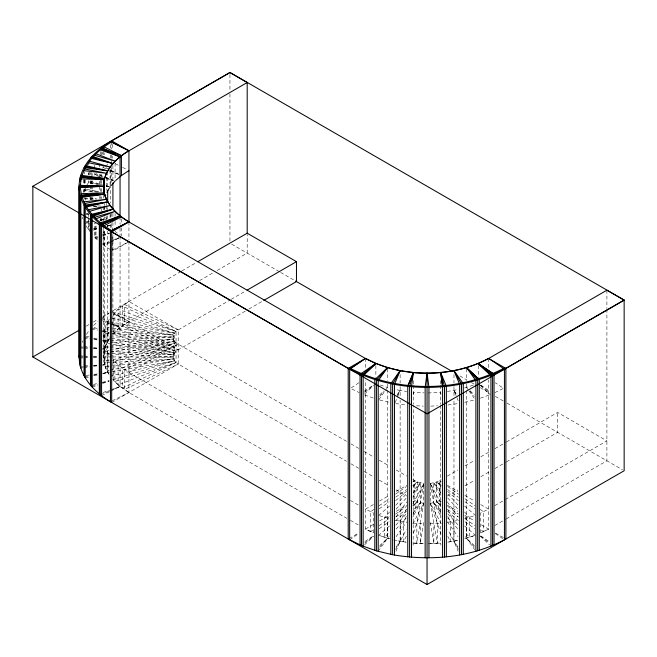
<?xml version="1.0" encoding="UTF-8"?>
<svg xmlns="http://www.w3.org/2000/svg" width="657" height="657" viewBox="0 0 657 657"><rect width="100%" height="100%" fill="white"/><g stroke="black" fill="none" stroke-linecap="round" stroke-linejoin="round"><path stroke-width="0.49" stroke-dasharray="3.29 2.46" d="M109.432 338.979C101.671 349.31 101.671 364.586 109.432 374.917M413.146 394.422L413.425 392.393L424.126 392.878M413.154 545.17L413.425 405.279M109.259 354.772C101.86 344.309 101.86 329.757 109.259 319.302M245.283 311.114L178.211 349.836L174.434 353.105L110.056 337.706C102.205 348.506 101.359 363.682 109.259 374.687M346.518 441.323L178.211 344.145C171.756 341.583 171.756 332.491 178.211 329.921L230.278 299.863M111.69 402.47L178.211 364.06C174.286 362.163 171.403 356.989 174.434 353.105L113.275 334.224L113.275 314.309L118.104 309.094L128.936 301.473L178.211 329.921L178.211 364.06L346.518 461.239M412.957 479.676L417.367 481.951L423.65 483.453L416.85 523.301L416.85 543.216L423.822 502.572M423.822 522.487L420.25 543.405L420.25 523.489M83.25 192.411L84.663 188.896L98.493 191.606M413.039 514.25L423.65 483.453L423.65 503.369L413.039 534.166M82.273 342.396L82.979 340.687M395.161 402.503L400.129 390.554L406.782 391.473M395.974 551.346L400.129 541.335L400.129 400.376M406.338 509.61L400.253 521.198L400.253 541.113L406.338 529.526M412.892 497.135L420.381 482.879L420.381 502.794L412.892 517.051M406.33 516.418L403.521 521.765L403.521 541.68L406.33 536.334M412.883 503.952L423.65 483.453M412.883 523.859L423.65 503.369L417.367 501.866L412.957 499.591M397.288 395.604L400.129 390.554L396.245 389.626M395.613 549.367L400.129 541.335L406.782 542.255M86.954 185.003L89.475 181.061L102.213 184.691M86.387 334.413L89.295 330.364M378.728 399.76L387.507 387.531L389.445 388M397.206 394.627L400.129 390.554M396.089 516.747L406.757 501.882M413.269 492.791L420.381 482.879L413.425 490.393M378.202 551.28L387.507 538.313L387.507 390.201M396.089 536.662L406.757 521.798M413.269 512.706L420.381 502.794L413.425 510.308M396.064 547.01L400.129 541.335L396.245 540.407M99.412 176.561L94.509 175.164L96.012 173.662L113.185 180.289M379.672 396.401L384.238 391.227M379.689 547.166L387.507 538.313L389.445 538.781M113.275 334.224L118.104 329.009L128.936 321.388L196.008 282.666M389.552 512L384.682 517.264L384.682 537.18L389.552 531.915M395.81 505.241L406.24 493.974M413.196 486.459L417.367 481.951L417.367 501.866L413.196 506.375M389.084 516.689L387.696 518.192L387.696 538.108L389.084 536.605M396.04 509.175L406.469 497.907M395.81 525.157L406.24 513.889M396.04 529.09L406.469 517.823M93.614 325.437L97.901 321.404M112.914 334.117L120.059 327.391L128.936 321.388L110.45 312.272M364.578 394.028L373.734 385.404M379.754 394.832L383.984 390.849M364.561 544.825L373.734 536.186M379.738 545.63L387.507 538.313L379.434 535.455M102.344 168.192L103.182 167.469L103.182 164.488M378.654 515.408L389.494 506.038M395.695 500.683L406.527 491.321M412.727 485.966L417.367 481.951L413.22 484.874M389.494 525.953L378.654 535.315L389.412 538.641M395.695 520.599L406.527 511.236M412.727 505.882L417.367 501.866L413.22 504.79M364.717 392.254L373.463 385.306M364.701 543.052L373.463 536.087M374.055 509.315L370.737 511.655L370.737 531.562L374.055 529.23M379.04 505.808L389.001 498.803M395.637 494.13L406.428 486.541M413.072 481.868L414.731 480.702L414.731 500.618L413.072 501.784M379.188 508.814L389.149 501.808M395.785 497.135L406.576 489.547M379.04 525.723L389.001 518.718M395.637 514.045L406.428 506.457M379.188 528.729L389.149 521.724M395.785 517.051L406.576 509.454M102.377 317.725L108.832 313.364M358.837 382.76L350.567 388.353L359.231 392.623M364.274 391.235L373.365 385.084M349.664 539.742L358.804 533.558M365.046 541.491L373.357 535.874M105.005 166.27L108.348 164.069M128.082 242.228L112.675 251.122L112.675 234.188M86.116 326.192L89.672 324.147M93.22 322.094L97.663 319.532M102.993 316.452L109.202 312.863M181.004 271.415L111.69 311.434L178.211 349.836L124.6 324.435L124.6 304.52L178.211 329.921M181.89 270.906L196.41 262.521M199.539 280.629L213.656 272.474M217.188 270.438L247.196 253.109L247.196 234.73M231.165 299.354L245.283 291.199M110.08 352.152L174.434 340.884L113.275 359.757L118.104 364.972L128.936 372.593L178.211 344.145L124.6 369.546L124.6 389.461L178.211 364.06M248.814 309.077L262.931 300.922M373.373 504.576L365.456 509.15L373.373 512.903L373.373 532.819L365.456 529.066L365.456 379.935M379.532 501.02L389.215 495.435M396.253 491.37L406.814 485.277M412.974 481.721L414.731 480.702M441.061 534.166L430.45 503.369L430.45 483.453L436.733 481.951L441.134 479.684M447.31 476.111L457.904 470.001M464.959 465.928L474.674 460.319M480.85 456.755L489.67 451.655M494.967 448.6L505.562 442.489M506.44 441.98L557.629 412.424L606.904 440.872L506.292 498.959M349.072 538.526L358.558 533.049M373.373 524.491L365.456 529.066L373.25 532.909M379.532 520.935L389.215 515.351M396.253 511.286L406.814 505.184M412.974 501.628L414.731 500.618M441.217 523.859L430.45 503.369L436.733 501.866L441.134 499.599M447.31 496.027L457.904 489.917M464.959 485.843L474.674 480.234M480.85 476.67L489.67 471.57M494.967 468.515L505.562 462.405M506.44 461.887L557.629 432.339L557.629 412.424M494.82 505.586L505.414 499.468M494.82 525.501L505.414 519.383M506.292 518.874L606.904 460.787L606.904 309.611M109.62 242.762L104.167 245.521L104.167 229.589M110.524 242.302L118.703 238.163M112.593 250.005L128.025 242.187M101.572 395.629L109.497 391.72M110.376 391.285L120.059 386.513L128.936 392.508L346.855 518.324M112.207 400.762L128.936 392.508L128.936 240.692M494.869 392.623L503.533 388.353L495.263 382.76M480.85 532.909L488.644 529.066L488.644 379.935M113.275 359.757L113.275 379.672L118.104 384.887L176.043 362.541L114.885 381.413L114.885 361.498L176.043 342.625L122.44 368.027L122.44 387.942L176.043 362.541L176.043 331.448L122.44 306.047L122.44 325.962L176.043 351.364L114.885 332.491L114.885 312.576L176.043 331.448L118.104 309.094L118.104 329.009L176.043 351.364M103.182 225.951L103.182 244.864L109.563 242.039M110.475 241.636L118.687 237.998M100.324 394.783L108.783 391.243M112.544 389.667L120.059 386.513L120.059 236.356M97.918 237.941L96.012 238.672L96.012 223.741M102.689 236.101L109.366 233.522M102.344 244.141L109.021 241.571M112.84 240.101L119.517 237.522M176.043 342.625L118.104 364.972L118.104 384.887L128.936 392.508M92.185 387.113L97.844 385.117M102.549 383.45L109.144 381.117M103.1 392.508L109.694 390.176M110.639 389.847L120.059 386.513L112.914 379.779L112.914 233.711M464.655 388L473.771 384.994M480.366 398.183L489.334 395.013M474.666 535.455L464.655 538.781M98.024 237.005L95.175 237.957L94.509 237.177L94.509 223.232M102.763 235.428L109.407 233.21M113.275 379.672L174.434 360.8L174.434 333.189L113.275 314.309M464.688 518.726L474.584 515.671M464.688 538.641L474.584 535.586M92.128 385.897L97.803 384.23M102.525 382.842L109.136 380.896M93.393 230.155L97.31 229.047M107.116 226.254L110.056 225.417L112.577 228.365M94.509 237.177L97.45 236.339M102.352 234.943L109.21 232.989M93.639 229.342L97.499 228.414M107.157 226.107L110.056 225.417L109.136 223.856M110.056 356.283L174.434 340.884M85.221 377.865L89.13 376.929M94.017 375.763L97.918 374.827M102.804 373.661L107.691 372.494L107.691 231.092M110.056 376.198L174.434 360.8L108.068 372.42L108.068 352.505M93.384 384.452L97.293 383.516M102.172 382.349L109.013 380.715M447.318 391.473L457.855 389.626M464.68 402.314L474.395 399.99M457.855 540.407L447.318 542.255M84.663 223.446L89.598 222.477M100.464 220.35L105.407 219.381M93.261 228.71L98.205 227.741M107.091 226L110.056 225.417M84.49 376.839L89.533 375.894M93.565 375.139L97.597 374.383M102.648 373.439L107.691 372.494L102.763 373.176M109.095 350.271L107.083 350.624L107.083 370.532L109.095 370.187M110.097 350.091L173.44 338.996L110.516 342.576M110.097 370.006L173.44 358.911L173.44 335.07L110.097 323.975M447.778 522.258L458.52 520.377M447.778 542.173L458.52 540.292M86.198 222.312L89.229 221.844M100.332 220.12L106.393 219.183L106.393 216.202M80.852 368.092L82.823 367.821M83.809 367.682L89.722 366.869M93.655 366.319L97.597 365.777M102.525 365.087L104.496 364.816L104.496 228.965M86.018 375.492L89.952 374.95M93.894 374.4L97.836 373.858M447.926 404.999L458.372 403.554M86.552 214.757L88.514 214.535M85.845 221.549L89.754 221.097M99.544 219.972L106.393 219.183L105.44 216.424M105.095 346.847L109.119 346.387M110.121 346.272L173.44 338.996M109.119 366.302L105.095 366.762L105.095 327.227L109.119 327.687M110.121 366.187L173.44 358.911L104.43 362.836M80.409 367.017L83.414 366.746M84.424 366.655L89.442 366.195M93.458 365.826L97.466 365.456M102.492 365.005L104.496 364.816L102.476 364.906M86.322 214.092L88.309 213.936M104.093 340.958L109.169 340.671M110.179 340.613L173.111 337.033L110.179 333.46M104.43 342.921L109.505 342.634M109.169 360.586L104.093 360.874L104.093 333.107L109.169 333.403M110.179 360.529L173.111 356.948L104.093 353.023M429.965 523.711L441.134 523.079M429.965 543.626L441.134 542.994M80.195 358.008L83.225 357.868M84.236 357.819L89.286 357.589M93.327 357.408L97.367 357.227M84.293 365.735L89.344 365.506M93.384 365.325L97.425 365.136M428.027 392.968L440.675 392.393L440.954 394.422M430.795 406.125L437.611 405.812M428.027 543.75L440.675 543.175L440.946 545.17M93.466 206.544L97.45 206.397M86.248 213.41L88.243 213.336M93.425 206.167L97.425 206.167M103.42 337.033L109.571 337.033M110.598 337.033L173.111 337.033M80.047 356.948L83.102 356.948M84.112 356.948L89.196 356.948M93.261 356.948L97.326 356.948M111.624 356.948L103.42 356.948L103.42 228.25M112.643 356.948L173.111 356.948M84.26 198.849L96.201 199.301M97.45 205.945L101.433 206.093M80.253 347.98L83.283 348.12M84.293 348.169L89.344 348.391M93.384 348.58L97.425 348.76M102.476 348.99L104.496 349.081L102.525 348.81M80.195 355.897L83.225 356.028M84.236 356.078L89.286 356.308M93.327 356.488L97.367 356.677M416.489 405.812L423.305 406.125M413.425 543.175L424.126 543.659L411.027 542.879M104.43 331.153L109.505 331.44M110.516 331.498L173.44 335.07L110.121 327.802M104.43 351.06L109.505 351.355M110.516 351.413L173.44 354.985L107.083 343.365L107.083 323.449L109.095 323.802M412.966 523.079L424.135 523.711M84.342 198.102L96.242 199.005M80.409 346.88L83.414 347.159M84.424 347.249L89.442 347.709M93.458 348.07L97.466 348.44M102.492 348.9L104.496 349.081M97.581 192.14L83.882 190.571L83.882 188.575M89.492 197.921L96.341 198.71M105.095 347.142L109.119 347.602M110.121 347.717L173.44 354.985M84.047 338.133L89.952 338.955M93.894 339.497L97.836 340.047M102.763 340.728L107.691 341.41L102.804 340.244M83.809 346.214L89.722 347.036M93.655 347.578L97.597 348.128M395.728 403.554L406.174 404.999M84.178 189.717L98.312 191.901M110.08 321.914L174.434 333.189L110.056 317.791M110.08 341.829L174.434 353.105M395.58 520.377L406.322 522.258M393.715 539.964L406.322 542.173M84.49 337.057L89.533 338.002M93.565 338.757L97.597 339.521M102.648 340.466L107.691 341.41M99.191 184.798L88.325 182.662L88.325 180.675M106.105 186.153L110.056 186.925L110.056 167.009M88.81 181.841L101.359 184.847M106.188 185.997L110.056 186.925L106.13 185.808M91.43 328.976L97.293 330.381M102.172 331.547L109.013 333.181M379.705 399.99L389.42 402.314M86.198 336.269L89.13 336.975M94.017 338.141L97.918 339.069M106.27 178.515L113.135 180.47M92.128 328.007L97.803 329.674M102.525 331.062L109.136 333.009M379.516 515.671L389.412 518.726M95.175 174.384L101.819 176.602M105.613 177.866L113.193 180.396M380.329 384.994L387.507 387.531M364.766 395.013L373.734 398.183M103.1 321.388L109.694 323.72M110.639 324.057L120.059 327.391L110.376 322.612M94.074 327.449L97.844 328.787M102.549 330.455L109.144 332.787M109.021 170.771L119.517 174.819M100.324 319.113L108.783 322.661M112.544 324.238L120.059 327.391M103.182 167.469L106.828 169.087M110.475 170.705L118.687 174.343M101.572 318.275L109.497 322.176M115.32 163.716L118.95 165.556M122.58 167.387L127.121 169.687M105.991 167.74L118.703 174.179M231.675 244.149L279.751 271.908M280.629 272.417L296.471 281.557M459.9 375.919L467.004 380.017M471.439 382.579L474.108 384.115M480.316 387.704L489.202 392.829M495.411 396.417L503.402 401.033M506.958 403.086L622.425 469.747M441.028 501.784L439.369 500.618L439.369 480.702L441.126 481.721M447.286 485.277L457.847 491.37M464.885 495.435L474.568 501.02M480.727 504.576L488.644 509.15L480.727 512.903L480.727 532.819L488.644 529.066L480.727 524.491M350.953 443.877L358.919 448.485M364.241 451.548L373.981 457.173M379.294 460.245L389.043 465.87M396.13 469.96L406.757 476.095M439.369 500.618L441.126 501.628M447.286 505.184L457.847 511.286M464.885 515.351L474.568 520.935M495.542 533.049L505.028 538.526M350.953 463.793L358.919 468.392M364.241 471.463L373.981 477.089M379.294 480.16L389.043 485.786M396.13 489.876L406.757 496.01M128.936 372.593L346.855 498.408M350.395 500.453L359.256 505.57M350.395 520.369L359.256 525.485M103.182 244.864L110.852 249.915M480.735 385.084L489.826 391.235M495.296 533.558L502.769 538.617M480.743 535.874L489.054 541.491M439.369 480.702L441.028 481.868M447.672 486.541L458.463 494.13M465.099 498.803L475.06 505.808M480.045 509.315L483.363 511.655L483.363 531.562L480.045 529.23M440.88 484.874L436.733 481.951L436.733 501.866L440.904 506.375M447.524 489.547L458.315 497.135M464.951 501.808L474.912 508.814M447.672 506.457L458.463 514.045M465.099 518.718L475.06 525.723M440.88 504.79L436.733 501.866L441.373 505.882M447.524 509.454L458.315 517.051M464.951 521.724L474.912 528.729M480.637 385.306L489.383 392.254M480.637 536.087L489.399 543.052M441.373 485.966L436.733 481.951L440.904 486.459M447.573 491.321L458.405 500.683M464.606 506.038L475.446 515.408M447.573 511.236L458.405 520.599M464.606 525.953L475.446 535.315M115.09 231.313L117.201 233.136M97.417 239.887L95.175 237.957L95.175 223.019M480.366 385.404L490.229 394.693M470.116 390.849L474.346 394.832M480.366 536.186L489.539 544.825M474.362 545.63L466.593 538.313L466.593 390.201M447.86 493.974L458.29 505.241M464.548 512L469.418 517.264L469.418 537.18L464.548 531.915M440.675 490.393L433.719 482.879L433.719 502.794L441.208 517.051M447.631 497.907L458.06 509.175M465.016 516.689L466.404 518.192L466.404 538.108L465.016 536.605M447.86 513.889L458.29 525.157M440.675 510.308L433.719 502.794L440.831 512.706M447.631 517.823L458.06 529.09M469.862 391.227L474.428 396.401M474.411 547.166L466.593 538.313L474.74 549.663M86.034 225.778L89.475 231.272L89.475 221.319M466.593 387.531L468.351 389.979M468.934 390.792L475.372 399.76M458.175 400.663L453.971 390.554L456.894 394.627M440.831 492.791L433.719 482.879L441.208 497.135M447.343 501.882L458.011 516.747M447.343 521.798L458.011 536.662M458.036 547.01L453.971 541.335L453.971 400.376M453.971 390.554L456.812 395.604M458.487 549.367L453.971 541.335L458.126 551.346M447.762 509.61L453.847 521.198L453.847 541.113L447.762 529.526M430.278 502.572L437.25 543.216L437.25 523.301L430.45 483.453L441.217 503.952M447.77 516.418L450.579 521.765L450.579 541.68L447.77 536.334M430.45 483.453L441.061 514.25M82.297 217.163L82.93 219.003M430.278 522.487L433.85 543.405L433.85 523.489M606.904 290.205L606.904 308.593M488.644 358.484L488.644 369.719M478.247 365.489L478.247 377.438M466.593 368.749L466.593 380.559M466.593 384.074L466.593 389.182M453.971 374.621L453.971 383.006M453.971 386.571L453.971 396.286M440.675 380.764L440.675 384.854M440.675 385.421L440.675 404.26M440.675 405.279L440.675 543.175M413.425 380.764L413.425 384.854M413.425 385.421L413.425 404.26M400.129 374.621L400.129 383.006M400.129 386.571L400.129 396.286M387.507 368.749L387.507 380.559M387.507 384.074L387.507 389.182M375.853 365.489L375.853 377.438M365.456 358.369L365.456 369.719M229.95 74.504L229.95 89.935M229.95 93.926L229.95 241.111M128.936 221.926L128.936 239.739M121.422 218.863L121.422 223.84M121.422 227.823L121.422 235.789M120.059 216.95L120.059 224.226M120.059 228.184L120.059 235.337M115.09 163.1L115.09 179.032M115.09 213.394L115.09 216.383M115.09 221.36L115.09 226.337M112.914 165.58L112.914 180.905M112.914 213.287L112.914 216.654M112.914 222.477L112.914 228.611M112.675 144.294L112.675 149.27M112.675 156.243L112.675 158.23M111.69 141.871L111.69 149.024M111.682 154.904L111.682 161.877M111.69 167.412L111.69 182.728M111.69 213.377L111.69 216.44M111.69 223.585L111.69 228.693M110.45 144.754L110.45 148.843M110.45 154.97L110.45 158.033M110.45 169.268L110.45 183.574M110.45 184.592L110.45 202.98M110.45 214.215L110.45 217.278M110.45 224.431L110.45 228.513M110.056 214.461L110.056 217.451M108.068 321.56L108.068 341.476M107.691 171.847L107.691 187.171M107.691 207.604L107.691 209.64M107.691 215.775L107.691 218.838M107.691 224.965L107.691 227.01M106.393 177.226L106.393 190.169M106.393 203.251L106.393 205.247M106.393 206.241L106.393 209.23M104.496 203.432L104.496 205.469M104.496 206.084L104.496 209.558M104.496 216.711L104.496 220.382M104.167 152.876L104.167 154.871M104.167 206.758L104.167 209.747M103.42 195.219L103.42 198.2M103.42 206.799L103.42 209.862M103.42 218.034L103.42 221.097M103.182 151.537L103.182 155.52M102.344 152.26L102.344 154.255M101.572 151.775L101.572 154.838M101.572 174.253L101.572 176.29M101.572 180.379L101.572 184.461M101.572 188.551L101.572 191.614M101.572 196.722L101.572 198.767M101.572 208.975L101.572 211.02M101.572 218.173L101.572 221.237M100.324 151.595L100.324 154.658M100.324 174.072L100.324 176.109M100.324 180.199L100.324 184.28M100.324 188.37L100.324 191.433M100.324 196.542L100.324 198.586M100.324 217.993L100.324 221.056M99.33 163.774L99.33 167.864M99.33 173.99L99.33 177.053M99.33 181.143L99.33 185.225M99.33 186.243L99.33 191.351M99.33 196.459L99.33 198.504M94.509 165.211L94.509 167.198M94.509 173.177L94.509 175.164M92.185 173.571L92.185 175.608M92.185 180.716L92.185 184.806M92.185 185.824L92.185 191.951M92.185 197.059L92.185 199.104M91.183 172.471L91.183 175.534M91.183 180.642L91.183 184.724M91.183 185.742L91.183 191.877M91.183 196.985L91.183 200.048M90.452 172.463L90.452 174.507M90.452 180.634L90.452 184.724M90.452 185.742L90.452 191.877M90.452 196.977L90.452 200.048M89.475 172.101L89.475 175.09M88.81 161.926L88.81 164.915M88.81 172.881L88.81 174.877M88.81 220.538L88.81 230.492M88.325 172.709L88.325 174.696M88.325 213.739L88.325 216.728M88.325 217.722L88.325 229.671M85.221 179.755L85.221 183.845M85.221 187.927L85.221 192.016M85.221 198.143L85.221 200.188M84.663 171.97L84.663 173.957M84.663 179.936L84.663 183.919M84.49 179.755L84.49 183.845M84.49 188.945L84.49 192.016M84.178 179.763L84.178 183.746M84.047 179.813L84.047 183.894M84.047 189.002L84.047 192.066M83.882 179.616L83.882 183.599"/><path stroke-width="0.99" d="M111.682 141.961L128.936 150.691C116.034 158.148 103.707 170.434 103.42 186.26C103.707 202.077 116.034 214.363 128.936 221.82L111.682 230.55M247.196 233.703L247.196 82.536L229.95 72.574L111.69 140.853C95.191 150.469 79.513 166.114 79.037 186.366C79.513 206.618 95.191 222.263 111.69 231.888L111.69 402.47C94.994 392.722 78.7 376.51 79.185 355.848M110.45 401.624L110.45 231.05L128.936 221.926L111.69 231.888L348.21 368.437C396.426 393.707 457.674 393.707 505.89 368.437L624.15 300.167L606.904 290.205L488.644 358.484C450.973 378.227 403.127 378.227 365.456 358.484L128.936 221.926C116.051 214.412 103.798 202.192 103.42 186.366C103.798 170.549 116.051 158.321 128.936 150.806L247.196 82.536M105.12 196.837L105.752 194.998M408.071 385.347L413.425 372.478C439.106 374.515 465.854 370.934 488.644 358.369L504.436 369.16L504.436 539.742M400.129 370.753L392.599 384.148L392.599 554.722C430.663 561.275 471.603 557.744 505.89 539.019L505.89 368.437L488.644 358.484M106.853 192.378L109.596 187.705M111.312 185.446L115.09 181.028M387.507 367.731L376.428 380.28L376.428 550.862L392.599 554.722M363.871 374.777L375.853 363.493L387.507 367.616L400.129 370.638L413.425 372.478L411.512 386.587L411.512 557.169M115.796 180.42L121.422 175.559L128.936 170.606M350.567 368.437L365.456 358.369L375.853 363.493L360.061 374.285L360.061 544.867M112.675 141.304C96.374 150.724 80.778 166.262 80.425 186.26C80.778 206.249 96.374 221.787 112.675 231.207M32.85 186.26L229.95 72.459L624.15 300.052L624.15 470.741L427.05 584.541L32.85 356.948L32.85 186.26L427.05 413.844L624.15 300.052M32.85 356.948L79.021 330.299M197.773 261.732L247.196 233.194L296.471 261.65L296.471 281.557L263.818 300.413M247.048 290.18L296.471 261.65M104.167 225.606L121.422 216.867L102.344 224.234M99.33 393.847L99.33 223.265L120.059 215.931L101.572 225.047L101.572 395.629M504.904 367.756C457.288 392.714 396.812 392.714 349.195 367.756M120.059 215.931L100.324 224.209L100.324 394.783M96.012 218.765L115.09 211.398L94.509 217.262M90.452 385.15L90.452 214.576L112.914 209.197L92.185 216.539L92.185 387.113M112.914 209.197L91.183 215.595L91.183 386.176M89.475 211.357L110.056 205.501L88.325 209.755M84.047 375.771L84.047 205.189L107.691 201.913L85.221 207.284L85.221 377.865M84.663 203.53L106.393 199.268L83.882 201.855M107.691 201.913L84.49 206.265L84.49 376.839M80.253 365.916L80.253 195.334L104.496 194.234L80.852 197.511L80.852 368.092M81.665 195.408L104.167 192.821L81.271 193.684M104.496 194.234L80.409 196.443L80.409 367.017M79.185 185.266L103.42 186.366L79.185 187.467L79.185 358.049M80.524 187.122L103.42 186.26L80.524 185.389M103.42 186.366L79.037 186.366L79.037 356.948M81.271 178.827L104.167 179.69L104.167 194.809M83.882 170.656L106.393 173.243L84.663 168.98M81.665 177.103L104.167 179.69M84.047 167.551L107.691 170.828L85.221 165.457M80.852 175.222L104.496 178.499L104.496 194.842M84.49 166.476L107.691 170.828M88.325 162.755L110.056 167.009L89.475 161.154M90.452 158.165L112.914 163.536L92.185 156.202M94.509 155.249L115.09 161.113L96.012 153.746M91.183 157.146L112.914 163.536M99.33 149.476L120.059 156.809L120.059 216.054M349.664 539.742L349.664 369.16L365.456 358.484L348.21 368.437L348.21 539.019L361.514 545.581L376.428 550.862M102.344 148.277L121.422 155.643L121.422 175.559M100.324 148.531L120.059 156.809L101.572 147.694M110.45 141.69L128.936 150.806L111.69 140.853M104.167 146.905L121.422 155.643M295.65 281.089L451.909 371.304M493.136 373.562L478.247 363.493L490.229 374.777M490.951 546.156L490.951 375.574L478.247 363.608L494.039 374.285L494.039 544.867M478.247 363.608L492.586 374.999L492.586 545.581M478.575 378.9L466.593 367.616L475.898 380.699L475.898 551.28M453.971 370.753L461.501 384.148L461.501 554.722M442.473 385.675L440.675 372.478L446.349 386.242L446.349 556.824M479.298 550.279L479.298 379.705L466.593 367.731L477.672 380.28L477.672 550.862M463.275 554.303L463.275 383.721L453.971 370.638L459.645 384.402L459.645 554.984M444.493 557.087L444.493 386.505L440.675 372.593L442.588 386.587L442.588 557.169M428.955 557.785L428.955 387.211L427.05 373.102L425.145 387.211L425.145 557.785M427.05 373.217L427.05 584.541M409.607 557.087L409.607 386.505L413.425 372.593L407.751 386.242L407.751 556.824M394.455 554.984L394.455 384.402L400.129 370.638L390.825 383.721L390.825 554.303M378.202 551.28L378.202 380.699L387.507 367.616L374.802 379.705L374.802 550.279M363.149 546.156L363.149 375.574L375.853 363.608L361.514 374.999L361.514 545.581M128.936 150.691L128.936 222.312M112.914 182.942L112.914 209.501M107.691 190.234L107.691 202.496M80.409 181.406L80.409 176.298L104.496 178.499L80.253 177.398L80.253 181.488"/></g></svg>
